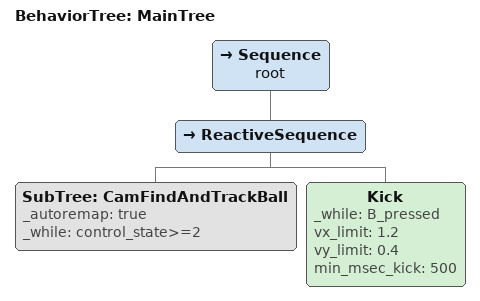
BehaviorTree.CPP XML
<!-- 用于在遥控比赛中用 AI 辅助操作者 -->

<root BTCPP_format="4" >
    <include path="./subtrees/subtree_cam_find_and_track_ball.xml" />

     <BehaviorTree ID="MainTree">
        <Sequence name="root">
            <ReactiveSequence>
               <SubTree ID="CamFindAndTrackBall" _autoremap="true" _while="control_state>=2"/>
               <Kick _while="B_pressed" vx_limit="1.2" vy_limit="0.4" min_msec_kick="500"/>
            </ReactiveSequence>
        </Sequence>
     </BehaviorTree>
</root>
